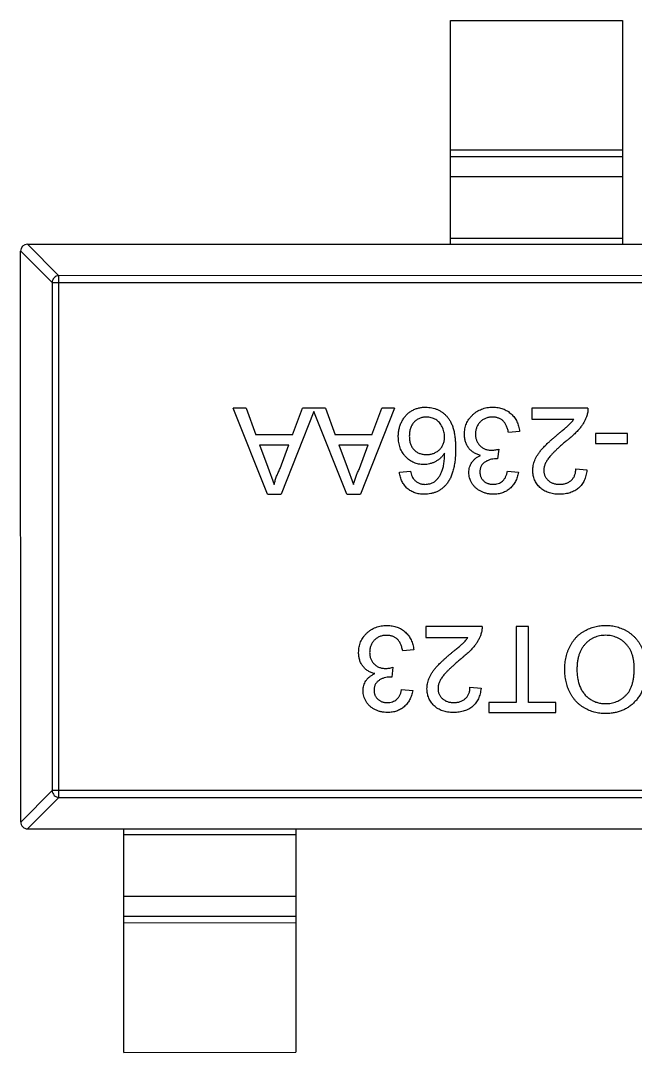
# Model space of a CAD drawing. Header units: millimetres. Extents: x 0 to 297, y 0 to 210.
# Drawn here: x 213.387 to 215.174, y 95.269 to 98.269 of the extents above; entities that cross this region are included whole.
import ezdxf

# ---------------------------------------------------------------- set-up
doc = ezdxf.new("R2010")
doc.units = ezdxf.units.MM
doc.layers.get('0').update_dxf_attribs({"linetype": 'CONTINUOUS'})

msp = doc.modelspace()

# ---------------------------------------------------------------- linework, layer by layer
at = {"color": 7, "linetype": 'Continuous'}
for p, q in [((214.6367, 98.2687), (215.1367, 98.2688)), ((214.6368, 97.6187), (214.6367, 98.2687)), ((215.1367, 98.2688), (215.1368, 97.6188)), ((214.6368, 97.8926), (215.1368, 97.8926)), ((215.1368, 97.8728), (214.6368, 97.8728)), ((215.1368, 97.8148), (214.6368, 97.8147)), ((214.6368, 97.6365), (215.1368, 97.6366)), ((213.4782, 97.5074), (213.3868, 97.5989)), ((213.387, 95.9385), (213.3868, 97.5985)), ((213.4065, 97.6186), (213.4979, 97.5271)), ((213.4068, 97.6186), (216.3668, 97.6189)), ((213.4782, 97.5074), (216.2954, 97.5078)), ((213.4782, 97.5074), (213.4784, 96.0297)), ((216.2757, 97.5275), (213.4979, 97.5271)), ((213.4981, 96.01), (213.4979, 97.5271)), ((214.0423, 97.1414), (214.0049, 97.1414)), ((214.1042, 96.8914), (214.0049, 97.1414)), ((214.0423, 97.1414), (214.0707, 97.0645)), ((214.2394, 97.132), (214.1439, 96.8914)), ((214.1773, 97.0645), (214.2057, 97.1414)), ((214.273, 97.1415), (214.2057, 97.1414)), ((214.3349, 96.8915), (214.2394, 97.132)), ((214.273, 97.1415), (214.3015, 97.0645)), ((214.4739, 97.1415), (214.3747, 96.8915)), ((214.4081, 97.0645), (214.4365, 97.1415)), ((214.4739, 97.1415), (214.4365, 97.1415)), ((215.0359, 97.1415), (214.8724, 97.1415)), ((214.8724, 97.1415), (214.8724, 97.1095)), ((214.8724, 97.1095), (214.9947, 97.1095)), ((214.1773, 97.0645), (214.0707, 97.0645)), ((214.4081, 97.0645), (214.3015, 97.0645)), ((214.8372, 97.0742), (214.8051, 97.071)), ((215.1513, 97.0678), (215.0583, 97.0678)), ((215.0583, 97.0678), (215.0583, 97.039)), ((215.1513, 97.039), (215.1513, 97.0678)), ((214.0814, 97.0357), (214.1667, 97.0357)), ((214.0814, 97.0357), (214.1056, 96.97)), ((214.1411, 96.9665), (214.1667, 97.0357)), ((214.3121, 97.0357), (214.3975, 97.0357)), ((214.3121, 97.0357), (214.3364, 96.97)), ((214.3719, 96.9665), (214.3975, 97.0357)), ((215.0583, 97.039), (215.1513, 97.039)), ((214.7766, 97.0229), (214.7733, 96.9941)), ((214.1056, 96.97), (214.124, 96.9203)), ((214.3364, 96.97), (214.3548, 96.9203)), ((214.7733, 96.9941), (214.7687, 96.9944)), ((214.4878, 96.9556), (214.5199, 96.9588)), ((214.8019, 96.9588), (214.834, 96.9556)), ((215.0006, 96.9653), (215.0327, 96.9621)), ((214.1042, 96.8914), (214.1439, 96.8914)), ((214.3349, 96.8915), (214.3747, 96.8915)), ((214.7283, 96.5069), (214.5648, 96.5069)), ((214.5648, 96.5069), (214.5648, 96.4748)), ((214.8629, 96.5069), (214.8276, 96.5069)), ((214.8276, 96.5069), (214.8276, 96.2858)), ((214.8629, 96.2858), (214.8629, 96.5069)), ((214.5648, 96.4748), (214.6871, 96.4748)), ((214.5295, 96.4396), (214.4975, 96.4364)), ((214.469, 96.3883), (214.4657, 96.3594)), ((214.4657, 96.3594), (214.461, 96.3598)), ((214.4943, 96.3242), (214.5264, 96.321)), ((214.693, 96.3306), (214.7251, 96.3274)), ((214.8276, 96.2858), (214.7475, 96.2857)), ((214.7475, 96.2857), (214.7475, 96.2569)), ((214.943, 96.2858), (214.8629, 96.2858)), ((214.943, 96.2569), (214.943, 96.2858)), ((214.7475, 96.2569), (214.943, 96.2569)), ((213.387, 95.9382), (213.4784, 96.0297)), ((213.4981, 96.01), (213.4067, 95.9186)), ((216.2956, 96.03), (213.4784, 96.0297)), ((213.4981, 96.01), (216.2759, 96.0103)), ((213.407, 95.9186), (216.367, 95.9189)), ((213.6871, 95.2686), (213.687, 95.9186)), ((214.187, 95.9187), (214.1871, 95.2687)), ((214.187, 95.9009), (213.687, 95.9008)), ((213.687, 95.7226), (214.187, 95.7226)), ((213.687, 95.6645), (214.187, 95.6646)), ((214.187, 95.6448), (213.687, 95.6447)), ((213.6871, 95.2686), (214.1871, 95.2687))]:
    msp.add_line(p, q, dxfattribs=at)
for centre, start, end in [((213.4068, 97.5986), 90.0074, 180.0074), ((213.407, 95.9386), 180.0074, 270.0074)]:
    msp.add_arc(centre, 0.02, start, end, dxfattribs=at)
for points, knots in [([(213.4979, 97.5271), (213.4954, 97.5271), (213.4903, 97.5259), (213.4839, 97.5215), (213.4795, 97.5151), (213.4783, 97.51), (213.4782, 97.5074)], [0, 0, 0, 0, 0.249032, 0.5, 0.750968, 1, 1, 1, 1]), ([(214.4846, 97.0591), (214.4847, 97.063), (214.485, 97.0706), (214.4869, 97.0819), (214.4901, 97.0927), (214.4939, 97.1013), (214.4974, 97.1078), (214.5004, 97.1124), (214.5036, 97.1167), (214.5069, 97.1208), (214.5106, 97.1245), (214.5145, 97.128), (214.5186, 97.1311), (214.523, 97.134), (214.5275, 97.1365), (214.5322, 97.1387), (214.5371, 97.1406), (214.5421, 97.142), (214.5472, 97.1433), (214.5526, 97.1441), (214.558, 97.1446), (214.5617, 97.1447), (214.5636, 97.1447)], [0, 0, 0, 0, 0.088899, 0.17544, 0.261633, 0.34801, 0.390819, 0.432814, 0.473776, 0.514166, 0.554107, 0.594121, 0.63362, 0.673585, 0.71348, 0.75336, 0.792891, 0.833007, 0.873643, 0.914893, 0.95695, 1, 1, 1, 1]), ([(214.5636, 97.1447), (214.5668, 97.1446), (214.573, 97.1444), (214.582, 97.1431), (214.5906, 97.1409), (214.5988, 97.1378), (214.6066, 97.1339), (214.6138, 97.1291), (214.6207, 97.1233), (214.627, 97.1167), (214.6328, 97.1091), (214.6378, 97.1003), (214.642, 97.0904), (214.6454, 97.0794), (214.648, 97.0672), (214.6499, 97.054), (214.651, 97.0396), (214.6512, 97.0296), (214.6513, 97.0245)], [0, 0, 0, 0, 0.056157, 0.110133, 0.162537, 0.213912, 0.265146, 0.31651, 0.369179, 0.423123, 0.479276, 0.538691, 0.601978, 0.670125, 0.74365, 0.82281, 0.908261, 1, 1, 1, 1]), ([(214.6769, 97.0663), (214.677, 97.069), (214.6771, 97.0743), (214.6782, 97.082), (214.6801, 97.0895), (214.6826, 97.0966), (214.6859, 97.1035), (214.69, 97.11), (214.6948, 97.1162), (214.7002, 97.122), (214.7062, 97.1274), (214.7126, 97.132), (214.7195, 97.1359), (214.7267, 97.1391), (214.7343, 97.1417), (214.7423, 97.1435), (214.7507, 97.1445), (214.7564, 97.1447), (214.7594, 97.1447)], [0, 0, 0, 0, 0.063503, 0.124805, 0.18492, 0.244376, 0.303775, 0.364133, 0.425376, 0.488388, 0.551743, 0.61386, 0.67564, 0.737737, 0.800417, 0.864658, 0.930985, 1, 1, 1, 1]), ([(214.7594, 97.1447), (214.762, 97.1447), (214.7672, 97.1446), (214.7747, 97.1436), (214.782, 97.1421), (214.7888, 97.1399), (214.7954, 97.1372), (214.8016, 97.1337), (214.8075, 97.1298), (214.8129, 97.1252), (214.818, 97.1201), (214.8225, 97.1146), (214.8263, 97.1088), (214.8297, 97.1026), (214.8325, 97.096), (214.8346, 97.0891), (214.8362, 97.0818), (214.8368, 97.0768), (214.8372, 97.0742)], [0, 0, 0, 0, 0.067794, 0.133464, 0.196934, 0.258481, 0.319787, 0.380431, 0.44099, 0.502867, 0.564806, 0.625526, 0.685604, 0.746041, 0.807347, 0.869717, 0.93379, 1, 1, 1, 1]), ([(215.0325, 97.1193), (215.0315, 97.1164), (215.0293, 97.1104), (215.0249, 97.1018), (215.0198, 97.0933), (215.0148, 97.0863), (215.0102, 97.0807), (215.0063, 97.0764), (215.0021, 97.0719), (214.9974, 97.0674), (214.9923, 97.0627), (214.9869, 97.0578), (214.9811, 97.0529), (214.977, 97.0497), (214.9749, 97.048)], [0, 0, 0, 0, 0.100388, 0.204407, 0.310686, 0.422157, 0.480685, 0.543238, 0.6095, 0.679555, 0.753841, 0.831641, 0.913813, 1, 1, 1, 1]), ([(215.0359, 97.1415), (215.0359, 97.1396), (215.0359, 97.1358), (215.0352, 97.1302), (215.0342, 97.1247), (215.0331, 97.1211), (215.0325, 97.1193)], [0, 0, 0, 0, 0.252643, 0.50444, 0.750407, 1, 1, 1, 1]), ([(214.5661, 97.1158), (214.5643, 97.1158), (214.5608, 97.1157), (214.5557, 97.115), (214.5508, 97.1138), (214.5462, 97.1122), (214.5418, 97.1101), (214.5377, 97.1075), (214.5339, 97.1044), (214.5303, 97.1009), (214.5271, 97.097), (214.5243, 97.0927), (214.5219, 97.0881), (214.52, 97.0832), (214.5185, 97.0779), (214.5174, 97.0723), (214.5167, 97.0663), (214.5167, 97.0622), (214.5166, 97.0602)], [0, 0, 0, 0, 0.063965, 0.124854, 0.184383, 0.242748, 0.2999, 0.357059, 0.415719, 0.475258, 0.535508, 0.596291, 0.657728, 0.721052, 0.786261, 0.853834, 0.925318, 1, 1, 1, 1]), ([(214.6192, 97.0585), (214.6191, 97.061), (214.6189, 97.066), (214.6176, 97.0734), (214.6154, 97.0806), (214.6123, 97.0876), (214.6086, 97.0941), (214.6041, 97.0998), (214.5991, 97.1047), (214.5935, 97.1088), (214.5873, 97.1119), (214.5806, 97.1142), (214.5735, 97.1156), (214.5686, 97.1158), (214.5661, 97.1158)], [0, 0, 0, 0, 0.086177, 0.171222, 0.257573, 0.34515, 0.431508, 0.513644, 0.593539, 0.672806, 0.752058, 0.831493, 0.913823, 1, 1, 1, 1]), ([(214.7582, 97.1159), (214.7564, 97.1158), (214.7528, 97.1158), (214.7477, 97.115), (214.7427, 97.114), (214.7381, 97.1123), (214.7337, 97.1103), (214.7297, 97.1079), (214.7258, 97.105), (214.7224, 97.1016), (214.7192, 97.0979), (214.7164, 97.094), (214.7141, 97.0899), (214.7122, 97.0855), (214.7108, 97.0809), (214.7097, 97.0762), (214.709, 97.0712), (214.709, 97.0678), (214.709, 97.066)], [0, 0, 0, 0, 0.069461, 0.135658, 0.19962, 0.261651, 0.322053, 0.38234, 0.443223, 0.50493, 0.56682, 0.6276, 0.687476, 0.747351, 0.808174, 0.870133, 0.933721, 1, 1, 1, 1]), ([(214.8051, 97.071), (214.8047, 97.0729), (214.8039, 97.0767), (214.8023, 97.082), (214.8006, 97.087), (214.7985, 97.0914), (214.7965, 97.0956), (214.7941, 97.0992), (214.7915, 97.1025), (214.7888, 97.1054), (214.7858, 97.1079), (214.7825, 97.11), (214.7791, 97.1118), (214.7753, 97.1133), (214.7714, 97.1144), (214.7672, 97.1153), (214.7628, 97.1158), (214.7598, 97.1158), (214.7582, 97.1159)], [0, 0, 0, 0, 0.082566, 0.15976, 0.233155, 0.301356, 0.365752, 0.426437, 0.484185, 0.539549, 0.593156, 0.647048, 0.701446, 0.757, 0.81384, 0.873058, 0.934963, 1, 1, 1, 1]), ([(214.945, 97.0631), (214.9472, 97.0649), (214.9513, 97.0683), (214.9573, 97.0732), (214.9626, 97.0777), (214.9674, 97.0817), (214.9716, 97.0853), (214.9752, 97.0884), (214.9782, 97.0911), (214.9827, 97.0952), (214.9884, 97.1011), (214.9927, 97.1068), (214.9947, 97.1095)], [0, 0, 0, 0, 0.1242, 0.23683, 0.339495, 0.431254, 0.511455, 0.581223, 0.640495, 0.688308, 0.850333, 1, 1, 1, 1]), ([(214.5585, 96.978), (214.556, 96.9781), (214.551, 96.9782), (214.5437, 96.9793), (214.5367, 96.9811), (214.53, 96.9835), (214.5236, 96.9868), (214.5174, 96.9907), (214.5116, 96.9953), (214.5061, 97.0006), (214.501, 97.0064), (214.4966, 97.0127), (214.4929, 97.0194), (214.4899, 97.0266), (214.4875, 97.0341), (214.4858, 97.0421), (214.4848, 97.0505), (214.4847, 97.0562), (214.4846, 97.0591)], [0, 0, 0, 0, 0.061347, 0.121203, 0.179863, 0.238152, 0.296252, 0.35519, 0.415676, 0.478379, 0.541524, 0.603977, 0.666513, 0.729491, 0.79371, 0.859736, 0.928449, 1, 1, 1, 1]), ([(214.5166, 97.0602), (214.5167, 97.0581), (214.5167, 97.0542), (214.5174, 97.0485), (214.5184, 97.0431), (214.52, 97.038), (214.5219, 97.0333), (214.5242, 97.0289), (214.527, 97.0248), (214.5302, 97.0211), (214.5338, 97.0177), (214.5376, 97.0148), (214.5418, 97.0123), (214.5463, 97.0103), (214.5511, 97.0088), (214.5563, 97.0077), (214.5617, 97.007), (214.5654, 97.0069), (214.5673, 97.0069)], [0, 0, 0, 0, 0.072229, 0.141252, 0.207439, 0.270245, 0.331238, 0.391254, 0.450152, 0.509008, 0.567734, 0.625726, 0.683708, 0.742407, 0.803094, 0.865865, 0.931379, 1, 1, 1, 1]), ([(214.5673, 97.0069), (214.5691, 97.0069), (214.5726, 97.007), (214.5777, 97.0077), (214.5827, 97.0088), (214.5874, 97.0104), (214.5919, 97.0124), (214.5962, 97.0148), (214.6003, 97.0178), (214.6042, 97.0211), (214.6077, 97.0248), (214.6108, 97.0287), (214.6134, 97.0331), (214.6156, 97.0376), (214.6172, 97.0424), (214.6184, 97.0476), (214.6191, 97.0529), (214.6192, 97.0566), (214.6192, 97.0585)], [0, 0, 0, 0, 0.064812, 0.127718, 0.189086, 0.249562, 0.309738, 0.370215, 0.431085, 0.493911, 0.55657, 0.617553, 0.678119, 0.739063, 0.801665, 0.864956, 0.93089, 1, 1, 1, 1]), ([(214.7238, 97.0046), (214.722, 97.0051), (214.7185, 97.006), (214.7135, 97.0078), (214.7087, 97.01), (214.7042, 97.0124), (214.7001, 97.0153), (214.6962, 97.0184), (214.6926, 97.022), (214.6894, 97.0259), (214.6864, 97.03), (214.6839, 97.0345), (214.6817, 97.0391), (214.6799, 97.0441), (214.6786, 97.0493), (214.6776, 97.0547), (214.677, 97.0604), (214.6769, 97.0643), (214.6769, 97.0663)], [0, 0, 0, 0, 0.065828, 0.128938, 0.190858, 0.251186, 0.310974, 0.37005, 0.429672, 0.489507, 0.549975, 0.610075, 0.670915, 0.732909, 0.796711, 0.861825, 0.929892, 1, 1, 1, 1]), ([(214.709, 97.066), (214.709, 97.0644), (214.7091, 97.0611), (214.7097, 97.0564), (214.7107, 97.0519), (214.7122, 97.0476), (214.7141, 97.0435), (214.7163, 97.0396), (214.719, 97.036), (214.7221, 97.0326), (214.7255, 97.0295), (214.7292, 97.0269), (214.7331, 97.0246), (214.7372, 97.0227), (214.7415, 97.0213), (214.7461, 97.0202), (214.7509, 97.0196), (214.7542, 97.0196), (214.7558, 97.0195)], [0, 0, 0, 0, 0.067051, 0.13118, 0.193722, 0.254499, 0.314763, 0.375117, 0.436023, 0.498297, 0.560571, 0.621619, 0.681973, 0.742853, 0.804272, 0.867473, 0.932273, 1, 1, 1, 1]), ([(214.8756, 96.9605), (214.8757, 96.963), (214.8758, 96.968), (214.8769, 96.9754), (214.8788, 96.9827), (214.8812, 96.99), (214.8845, 96.9974), (214.8887, 97.0049), (214.894, 97.0126), (214.899, 97.0191), (214.9037, 97.0246), (214.9078, 97.0291), (214.9126, 97.0339), (214.9179, 97.0391), (214.9239, 97.0446), (214.9303, 97.0505), (214.9375, 97.0567), (214.9424, 97.0609), (214.945, 97.0631)], [0, 0, 0, 0, 0.057945, 0.116018, 0.174826, 0.234683, 0.296827, 0.364061, 0.436192, 0.51426, 0.556976, 0.604856, 0.657675, 0.715751, 0.77884, 0.847501, 0.921228, 1, 1, 1, 1]), ([(214.9749, 97.048), (214.9717, 97.0453), (214.9655, 97.0401), (214.9567, 97.0324), (214.9487, 97.0252), (214.9416, 97.0184), (214.9354, 97.0122), (214.9299, 97.0064), (214.9252, 97.0012), (214.9213, 96.9963), (214.9181, 96.9917), (214.9153, 96.9871), (214.913, 96.9827), (214.911, 96.9782), (214.9095, 96.9738), (214.9085, 96.9695), (214.9078, 96.9651), (214.9077, 96.9623), (214.9077, 96.9608)], [0, 0, 0, 0, 0.11141, 0.214526, 0.309417, 0.396087, 0.474284, 0.544374, 0.60642, 0.660582, 0.709794, 0.756451, 0.800767, 0.843168, 0.884295, 0.923885, 0.962359, 1, 1, 1, 1]), ([(214.6192, 97.011), (214.6173, 97.0083), (214.6136, 97.0031), (214.6071, 96.9963), (214.6, 96.9906), (214.5922, 96.986), (214.5841, 96.9824), (214.5757, 96.9799), (214.5672, 96.9783), (214.5614, 96.9781), (214.5585, 96.978)], [0, 0, 0, 0, 0.13549, 0.265229, 0.390778, 0.51542, 0.638317, 0.759642, 0.878902, 1, 1, 1, 1]), ([(214.5894, 96.9277), (214.5915, 96.9295), (214.5958, 96.933), (214.6014, 96.9396), (214.6064, 96.9472), (214.61, 96.9544), (214.6126, 96.9608), (214.6143, 96.9663), (214.6158, 96.9723), (214.617, 96.9789), (214.6179, 96.9861), (214.6186, 96.9939), (214.6191, 97.0023), (214.6192, 97.008), (214.6192, 97.011)], [0, 0, 0, 0, 0.088609, 0.181893, 0.280787, 0.38702, 0.444107, 0.506454, 0.574396, 0.647656, 0.726426, 0.811458, 0.90278, 1, 1, 1, 1]), ([(214.6513, 97.0245), (214.6513, 97.0215), (214.6512, 97.0157), (214.6508, 97.0072), (214.6504, 96.999), (214.6496, 96.991), (214.6487, 96.9834), (214.6475, 96.9761), (214.6461, 96.9691), (214.6445, 96.9624), (214.6427, 96.956), (214.6407, 96.95), (214.6385, 96.9442), (214.636, 96.9387), (214.6334, 96.9335), (214.6305, 96.9287), (214.6274, 96.9241), (214.6252, 96.9213), (214.624, 96.9199)], [0, 0, 0, 0, 0.080034, 0.157854, 0.232564, 0.304731, 0.374384, 0.441663, 0.506048, 0.568692, 0.628715, 0.687238, 0.743227, 0.797567, 0.850239, 0.901629, 0.951067, 1, 1, 1, 1]), ([(214.6897, 96.9551), (214.6898, 96.9577), (214.6901, 96.9628), (214.6917, 96.9703), (214.6945, 96.9774), (214.6982, 96.9841), (214.7031, 96.9903), (214.709, 96.9959), (214.7159, 97.0008), (214.7212, 97.0033), (214.7238, 97.0046)], [0, 0, 0, 0, 0.121951, 0.240787, 0.35855, 0.479066, 0.601519, 0.727551, 0.859932, 1, 1, 1, 1]), ([(214.7558, 97.0195), (214.7573, 97.0196), (214.7604, 97.0196), (214.7654, 97.0204), (214.7708, 97.0214), (214.7746, 97.0224), (214.7766, 97.0229)], [0, 0, 0, 0, 0.209403, 0.444401, 0.708272, 1, 1, 1, 1]), ([(214.124, 96.9203), (214.125, 96.9242), (214.1269, 96.9322), (214.1309, 96.9438), (214.1355, 96.9553), (214.1392, 96.9627), (214.1411, 96.9665)], [0, 0, 0, 0, 0.247294, 0.495608, 0.746359, 1, 1, 1, 1]), ([(214.3548, 96.9203), (214.3558, 96.9243), (214.3577, 96.9322), (214.3617, 96.9438), (214.3663, 96.9553), (214.37, 96.9628), (214.3719, 96.9665)], [0, 0, 0, 0, 0.247294, 0.495608, 0.746359, 1, 1, 1, 1]), ([(214.7687, 96.9944), (214.7657, 96.9943), (214.7599, 96.9941), (214.7515, 96.9923), (214.7435, 96.9894), (214.7373, 96.9859), (214.7328, 96.9827), (214.7299, 96.9798), (214.7273, 96.9767), (214.7253, 96.9731), (214.7237, 96.9693), (214.7226, 96.9652), (214.7219, 96.9607), (214.7218, 96.9577), (214.7218, 96.9561)], [0, 0, 0, 0, 0.129789, 0.254605, 0.378435, 0.50292, 0.565018, 0.624848, 0.683448, 0.742765, 0.802757, 0.86522, 0.930779, 1, 1, 1, 1]), ([(214.56, 96.8915), (214.5575, 96.8915), (214.5528, 96.8916), (214.5457, 96.8924), (214.5391, 96.8938), (214.5327, 96.8956), (214.5267, 96.8981), (214.521, 96.9009), (214.5157, 96.9044), (214.5107, 96.9084), (214.5062, 96.9129), (214.5021, 96.9178), (214.4985, 96.9231), (214.4954, 96.9288), (214.4927, 96.9349), (214.4905, 96.9414), (214.4889, 96.9484), (214.4882, 96.9531), (214.4878, 96.9556)], [0, 0, 0, 0, 0.068499, 0.134572, 0.198208, 0.259784, 0.319951, 0.379508, 0.438814, 0.498497, 0.558182, 0.617438, 0.677522, 0.737959, 0.80033, 0.86409, 0.930622, 1, 1, 1, 1]), ([(214.5199, 96.9588), (214.5206, 96.956), (214.5219, 96.9508), (214.5246, 96.9438), (214.5276, 96.9379), (214.5302, 96.9347), (214.5314, 96.9332)], [0, 0, 0, 0, 0.299802, 0.564331, 0.796204, 1, 1, 1, 1]), ([(214.7609, 96.8915), (214.7576, 96.8916), (214.7512, 96.8918), (214.7418, 96.8935), (214.7327, 96.8962), (214.7242, 96.8999), (214.7163, 96.9045), (214.7093, 96.91), (214.7033, 96.9164), (214.6985, 96.9234), (214.6946, 96.9309), (214.6918, 96.9388), (214.6901, 96.9468), (214.6898, 96.9523), (214.6897, 96.9551)], [0, 0, 0, 0, 0.092054, 0.181008, 0.26913, 0.357137, 0.443549, 0.526433, 0.607453, 0.688385, 0.767854, 0.845531, 0.922529, 1, 1, 1, 1]), ([(214.7218, 96.9561), (214.7218, 96.9548), (214.7219, 96.9524), (214.7224, 96.9487), (214.7232, 96.9453), (214.7244, 96.942), (214.7259, 96.9388), (214.7278, 96.9359), (214.7299, 96.9331), (214.7324, 96.9305), (214.7351, 96.9281), (214.7381, 96.926), (214.7413, 96.9242), (214.7446, 96.9229), (214.7482, 96.9217), (214.7519, 96.921), (214.7558, 96.9204), (214.7585, 96.9204), (214.7599, 96.9204)], [0, 0, 0, 0, 0.065093, 0.127304, 0.188122, 0.247131, 0.306077, 0.365678, 0.426103, 0.487841, 0.550317, 0.611805, 0.672737, 0.734883, 0.79768, 0.862475, 0.929775, 1, 1, 1, 1]), ([(214.7599, 96.9204), (214.7625, 96.9205), (214.7677, 96.9207), (214.7751, 96.9225), (214.7819, 96.9256), (214.7868, 96.9291), (214.7904, 96.9325), (214.7928, 96.9354), (214.7949, 96.9385), (214.7968, 96.942), (214.7985, 96.9458), (214.7999, 96.9499), (214.8011, 96.9542), (214.8016, 96.9573), (214.8019, 96.9588)], [0, 0, 0, 0, 0.127797, 0.246795, 0.362284, 0.477652, 0.536237, 0.59559, 0.656344, 0.719085, 0.784349, 0.852876, 0.924551, 1, 1, 1, 1]), ([(214.834, 96.9556), (214.8335, 96.9531), (214.8325, 96.9483), (214.8305, 96.9413), (214.828, 96.9347), (214.8251, 96.9285), (214.8218, 96.9228), (214.818, 96.9175), (214.8138, 96.9126), (214.8092, 96.9082), (214.8042, 96.9043), (214.7989, 96.9009), (214.7933, 96.898), (214.7874, 96.8956), (214.7812, 96.8937), (214.7746, 96.8925), (214.7678, 96.8916), (214.7632, 96.8916), (214.7609, 96.8915)], [0, 0, 0, 0, 0.071036, 0.139343, 0.204958, 0.268332, 0.330129, 0.390664, 0.450861, 0.510587, 0.570374, 0.629455, 0.687994, 0.747581, 0.807839, 0.870034, 0.93381, 1, 1, 1, 1]), ([(214.9526, 96.8915), (214.9497, 96.8916), (214.944, 96.8917), (214.9358, 96.8927), (214.9281, 96.8942), (214.9208, 96.8963), (214.914, 96.8992), (214.9076, 96.9026), (214.9017, 96.9066), (214.8963, 96.9113), (214.8915, 96.9163), (214.8872, 96.9218), (214.8837, 96.9275), (214.8807, 96.9335), (214.8784, 96.9399), (214.8768, 96.9465), (214.8758, 96.9534), (214.8757, 96.9581), (214.8756, 96.9605)], [0, 0, 0, 0, 0.074712, 0.145539, 0.213339, 0.278615, 0.342094, 0.40389, 0.465063, 0.526577, 0.587328, 0.64638, 0.704345, 0.761672, 0.819418, 0.878039, 0.937796, 1, 1, 1, 1]), ([(214.9077, 96.9608), (214.9077, 96.9594), (214.9078, 96.9567), (214.9084, 96.9526), (214.9093, 96.9488), (214.9108, 96.9451), (214.9125, 96.9415), (214.9148, 96.9382), (214.9173, 96.935), (214.9203, 96.932), (214.9235, 96.9293), (214.9271, 96.9269), (214.9308, 96.9249), (214.9349, 96.9232), (214.9391, 96.922), (214.9436, 96.9211), (214.9484, 96.9205), (214.9516, 96.9204), (214.9533, 96.9204)], [0, 0, 0, 0, 0.061762, 0.121174, 0.179421, 0.236843, 0.294322, 0.353191, 0.412721, 0.474522, 0.537057, 0.599591, 0.662367, 0.725246, 0.790316, 0.857724, 0.927232, 1, 1, 1, 1]), ([(215.0327, 96.9621), (215.0324, 96.9593), (215.0317, 96.9538), (215.0301, 96.946), (215.0279, 96.9386), (215.0252, 96.9318), (215.0219, 96.9255), (215.0181, 96.9196), (215.0136, 96.9143), (215.0087, 96.9095), (215.0033, 96.9053), (214.9973, 96.9016), (214.991, 96.8985), (214.9841, 96.8959), (214.9769, 96.894), (214.9692, 96.8926), (214.961, 96.8917), (214.9554, 96.8916), (214.9526, 96.8915)], [0, 0, 0, 0, 0.070675, 0.137493, 0.201473, 0.262869, 0.32255, 0.380737, 0.43822, 0.495487, 0.553484, 0.611346, 0.670644, 0.731587, 0.794183, 0.859445, 0.928208, 1, 1, 1, 1]), ([(214.9533, 96.9204), (214.955, 96.9204), (214.9584, 96.9205), (214.9634, 96.9211), (214.9681, 96.9219), (214.9725, 96.9233), (214.9767, 96.9249), (214.9806, 96.9271), (214.9843, 96.9294), (214.9877, 96.9322), (214.9907, 96.9354), (214.9934, 96.9388), (214.9956, 96.9425), (214.9974, 96.9465), (214.9988, 96.9508), (214.9999, 96.9554), (215.0005, 96.9602), (215.0006, 96.9636), (215.0006, 96.9653)], [0, 0, 0, 0, 0.070696, 0.138358, 0.20337, 0.2657, 0.327256, 0.386512, 0.445858, 0.505173, 0.56378, 0.622343, 0.680824, 0.739795, 0.800801, 0.864239, 0.930631, 1, 1, 1, 1]), ([(214.5314, 96.9332), (214.5325, 96.9321), (214.5345, 96.9301), (214.5379, 96.9275), (214.5415, 96.9253), (214.5453, 96.9235), (214.5492, 96.9221), (214.5533, 96.9211), (214.5577, 96.9204), (214.5606, 96.9204), (214.5621, 96.9203)], [0, 0, 0, 0, 0.128545, 0.252818, 0.375212, 0.497113, 0.618546, 0.742222, 0.869458, 1, 1, 1, 1]), ([(214.624, 96.9199), (214.622, 96.9176), (214.618, 96.9131), (214.6112, 96.9074), (214.604, 96.9024), (214.5962, 96.8984), (214.5878, 96.8953), (214.579, 96.8931), (214.5697, 96.8917), (214.5633, 96.8916), (214.56, 96.8915)], [0, 0, 0, 0, 0.125625, 0.247619, 0.368528, 0.488104, 0.609878, 0.735382, 0.864448, 1, 1, 1, 1]), ([(214.5621, 96.9203), (214.5645, 96.9204), (214.5693, 96.9206), (214.5763, 96.9221), (214.583, 96.9243), (214.5873, 96.9266), (214.5894, 96.9277)], [0, 0, 0, 0, 0.252584, 0.499095, 0.747119, 1, 1, 1, 1]), ([(214.3693, 96.4316), (214.3694, 96.4343), (214.3695, 96.4396), (214.3706, 96.4474), (214.3725, 96.4548), (214.375, 96.462), (214.3783, 96.4688), (214.3824, 96.4754), (214.3872, 96.4815), (214.3926, 96.4874), (214.3985, 96.4927), (214.405, 96.4973), (214.4118, 96.5013), (214.4191, 96.5045), (214.4267, 96.507), (214.4347, 96.5088), (214.4431, 96.5099), (214.4488, 96.51), (214.4518, 96.5101)], [0, 0, 0, 0, 0.063503, 0.124805, 0.18492, 0.244376, 0.303775, 0.364133, 0.425376, 0.488388, 0.551743, 0.61386, 0.67564, 0.737737, 0.800417, 0.864658, 0.930985, 1, 1, 1, 1]), ([(214.4518, 96.5101), (214.4544, 96.51), (214.4596, 96.5099), (214.4671, 96.5089), (214.4744, 96.5075), (214.4812, 96.5052), (214.4878, 96.5025), (214.494, 96.4991), (214.4999, 96.4951), (214.5053, 96.4905), (214.5104, 96.4854), (214.5149, 96.48), (214.5187, 96.4741), (214.5221, 96.4679), (214.5249, 96.4613), (214.527, 96.4544), (214.5286, 96.4471), (214.5292, 96.4421), (214.5295, 96.4396)], [0, 0, 0, 0, 0.067794, 0.133464, 0.196934, 0.258481, 0.319787, 0.380431, 0.44099, 0.502867, 0.564806, 0.625526, 0.685604, 0.746041, 0.807347, 0.869717, 0.93379, 1, 1, 1, 1]), ([(214.7283, 96.5069), (214.7283, 96.505), (214.7283, 96.5012), (214.7276, 96.4956), (214.7266, 96.49), (214.7255, 96.4865), (214.7249, 96.4847)], [0, 0, 0, 0, 0.252643, 0.50444, 0.750407, 1, 1, 1, 1]), ([(214.9687, 96.3823), (214.9687, 96.3854), (214.9688, 96.3916), (214.9695, 96.4006), (214.9707, 96.4094), (214.9724, 96.418), (214.9745, 96.4263), (214.9771, 96.4344), (214.9802, 96.4422), (214.9838, 96.4498), (214.9878, 96.457), (214.9922, 96.4638), (214.997, 96.4701), (215.0022, 96.476), (215.0078, 96.4814), (215.0138, 96.4864), (215.0202, 96.4909), (215.027, 96.4949), (215.034, 96.4985), (215.0412, 96.5016), (215.0485, 96.5043), (215.056, 96.5064), (215.0636, 96.5081), (215.0714, 96.5093), (215.0793, 96.51), (215.0846, 96.5101), (215.0872, 96.5101)], [0, 0, 0, 0, 0.04756, 0.093962, 0.139112, 0.183626, 0.227457, 0.270703, 0.313611, 0.35626, 0.398366, 0.439557, 0.480045, 0.519888, 0.559658, 0.599421, 0.639208, 0.679668, 0.72002, 0.759859, 0.79956, 0.839199, 0.878956, 0.918794, 0.959083, 1, 1, 1, 1]), ([(215.0872, 96.5101), (215.0901, 96.5101), (215.0958, 96.51), (215.1042, 96.5092), (215.1124, 96.5079), (215.1204, 96.506), (215.1281, 96.5036), (215.1356, 96.5007), (215.1429, 96.4973), (215.1499, 96.4934), (215.1565, 96.489), (215.1628, 96.4841), (215.1687, 96.4789), (215.1741, 96.4733), (215.1792, 96.4674), (215.1837, 96.461), (215.188, 96.4542), (215.1917, 96.4471), (215.195, 96.4398), (215.1979, 96.4323), (215.2004, 96.4247), (215.2023, 96.417), (215.2039, 96.4092), (215.205, 96.4013), (215.2058, 96.3933), (215.2058, 96.388), (215.2058, 96.3853)], [0, 0, 0, 0, 0.044697, 0.088534, 0.131409, 0.173814, 0.215715, 0.257247, 0.298848, 0.340604, 0.382029, 0.42297, 0.463632, 0.504048, 0.544591, 0.584964, 0.626265, 0.667979, 0.709943, 0.751382, 0.792619, 0.833948, 0.875008, 0.916446, 0.957907, 1, 1, 1, 1]), ([(214.4506, 96.4812), (214.4488, 96.4812), (214.4452, 96.4811), (214.44, 96.4804), (214.4351, 96.4793), (214.4305, 96.4777), (214.4261, 96.4757), (214.4221, 96.4732), (214.4182, 96.4703), (214.4147, 96.4669), (214.4116, 96.4632), (214.4088, 96.4593), (214.4065, 96.4552), (214.4046, 96.4509), (214.4032, 96.4463), (214.4021, 96.4415), (214.4014, 96.4365), (214.4014, 96.4331), (214.4013, 96.4314)], [0, 0, 0, 0, 0.069461, 0.135658, 0.19962, 0.261651, 0.322053, 0.38234, 0.443223, 0.50493, 0.56682, 0.6276, 0.687476, 0.747351, 0.808174, 0.870133, 0.933721, 1, 1, 1, 1]), ([(214.4975, 96.4364), (214.4971, 96.4383), (214.4962, 96.442), (214.4946, 96.4473), (214.493, 96.4523), (214.4909, 96.4568), (214.4889, 96.4609), (214.4865, 96.4646), (214.4839, 96.4679), (214.4811, 96.4707), (214.4781, 96.4732), (214.4749, 96.4754), (214.4715, 96.4772), (214.4677, 96.4786), (214.4638, 96.4798), (214.4596, 96.4806), (214.4552, 96.4811), (214.4522, 96.4812), (214.4506, 96.4812)], [0, 0, 0, 0, 0.082566, 0.15976, 0.233155, 0.301356, 0.365752, 0.426437, 0.484185, 0.539549, 0.593156, 0.647048, 0.701446, 0.757, 0.81384, 0.873058, 0.934963, 1, 1, 1, 1]), ([(214.6374, 96.4285), (214.6396, 96.4302), (214.6437, 96.4336), (214.6497, 96.4386), (214.655, 96.4431), (214.6598, 96.4471), (214.664, 96.4506), (214.6676, 96.4537), (214.6706, 96.4564), (214.6751, 96.4605), (214.6808, 96.4664), (214.6851, 96.4721), (214.6871, 96.4748)], [0, 0, 0, 0, 0.1242, 0.23683, 0.339495, 0.431254, 0.511455, 0.581223, 0.640495, 0.688308, 0.850333, 1, 1, 1, 1]), ([(214.7249, 96.4847), (214.7238, 96.4817), (214.7217, 96.4758), (214.7173, 96.4672), (214.7122, 96.4586), (214.7072, 96.4516), (214.7026, 96.4461), (214.6987, 96.4417), (214.6945, 96.4373), (214.6898, 96.4327), (214.6847, 96.428), (214.6793, 96.4232), (214.6735, 96.4183), (214.6694, 96.415), (214.6673, 96.4134)], [0, 0, 0, 0, 0.100388, 0.204407, 0.310686, 0.422157, 0.480685, 0.543238, 0.6095, 0.679555, 0.753841, 0.831641, 0.913813, 1, 1, 1, 1]), ([(215.0874, 96.4813), (215.0844, 96.4812), (215.0786, 96.4811), (215.07, 96.4799), (215.0619, 96.4778), (215.0541, 96.475), (215.0468, 96.4713), (215.0399, 96.4669), (215.0334, 96.4615), (215.0273, 96.4555), (215.0218, 96.4487), (215.0169, 96.4412), (215.013, 96.433), (215.0095, 96.4241), (215.007, 96.4145), (215.0052, 96.4043), (215.0041, 96.3934), (215.004, 96.3859), (215.0039, 96.3821)], [0, 0, 0, 0, 0.061055, 0.119545, 0.176806, 0.232956, 0.288583, 0.344667, 0.401662, 0.46054, 0.520477, 0.581213, 0.643431, 0.707961, 0.775371, 0.846414, 0.921152, 1, 1, 1, 1]), ([(215.1706, 96.3857), (215.1705, 96.3893), (215.1704, 96.3963), (215.1692, 96.4066), (215.1674, 96.4162), (215.1649, 96.4254), (215.1615, 96.4339), (215.1574, 96.4418), (215.1526, 96.4491), (215.147, 96.4558), (215.1409, 96.4618), (215.1344, 96.467), (215.1275, 96.4714), (215.1202, 96.475), (215.1125, 96.4779), (215.1045, 96.4798), (215.0961, 96.4811), (215.0903, 96.4812), (215.0874, 96.4813)], [0, 0, 0, 0, 0.075964, 0.148125, 0.217201, 0.2833, 0.347202, 0.4093, 0.470426, 0.531588, 0.591739, 0.650258, 0.707303, 0.764208, 0.821148, 0.879119, 0.938423, 1, 1, 1, 1]), ([(214.4162, 96.37), (214.4144, 96.3704), (214.4109, 96.3713), (214.4059, 96.3732), (214.4011, 96.3753), (214.3966, 96.3778), (214.3925, 96.3806), (214.3886, 96.3838), (214.385, 96.3874), (214.3818, 96.3912), (214.3788, 96.3954), (214.3763, 96.3998), (214.3741, 96.4045), (214.3723, 96.4094), (214.371, 96.4146), (214.37, 96.4201), (214.3694, 96.4258), (214.3693, 96.4297), (214.3693, 96.4316)], [0, 0, 0, 0, 0.065828, 0.128938, 0.190858, 0.251186, 0.310974, 0.37005, 0.429672, 0.489507, 0.549975, 0.610075, 0.670915, 0.732909, 0.796711, 0.861825, 0.929892, 1, 1, 1, 1]), ([(214.4013, 96.4314), (214.4014, 96.4297), (214.4015, 96.4265), (214.4021, 96.4217), (214.4031, 96.4172), (214.4046, 96.4129), (214.4064, 96.4089), (214.4087, 96.405), (214.4114, 96.4014), (214.4145, 96.398), (214.4179, 96.3949), (214.4216, 96.3922), (214.4255, 96.3899), (214.4296, 96.3881), (214.4339, 96.3866), (214.4385, 96.3856), (214.4433, 96.385), (214.4466, 96.3849), (214.4482, 96.3849)], [0, 0, 0, 0, 0.067051, 0.13118, 0.193722, 0.254499, 0.314763, 0.375117, 0.436023, 0.498297, 0.560571, 0.621619, 0.681973, 0.742853, 0.804272, 0.867473, 0.932273, 1, 1, 1, 1]), ([(214.568, 96.3259), (214.5681, 96.3284), (214.5682, 96.3333), (214.5693, 96.3407), (214.5711, 96.348), (214.5736, 96.3554), (214.5769, 96.3627), (214.5811, 96.3703), (214.5864, 96.3779), (214.5914, 96.3845), (214.5961, 96.3899), (214.6002, 96.3944), (214.605, 96.3992), (214.6103, 96.4044), (214.6163, 96.4099), (214.6227, 96.4159), (214.6299, 96.422), (214.6348, 96.4263), (214.6374, 96.4285)], [0, 0, 0, 0, 0.057945, 0.116018, 0.174826, 0.234683, 0.296827, 0.364061, 0.436192, 0.51426, 0.556976, 0.604856, 0.657675, 0.715751, 0.77884, 0.847501, 0.921228, 1, 1, 1, 1]), ([(214.6673, 96.4134), (214.6641, 96.4107), (214.6579, 96.4055), (214.6491, 96.3977), (214.6411, 96.3905), (214.634, 96.3838), (214.6277, 96.3775), (214.6223, 96.3718), (214.6176, 96.3665), (214.6137, 96.3616), (214.6104, 96.357), (214.6077, 96.3525), (214.6054, 96.348), (214.6034, 96.3436), (214.6019, 96.3392), (214.6009, 96.3348), (214.6002, 96.3305), (214.6001, 96.3276), (214.6001, 96.3262)], [0, 0, 0, 0, 0.11141, 0.214526, 0.309417, 0.396087, 0.474284, 0.544374, 0.60642, 0.660582, 0.709794, 0.756451, 0.800767, 0.843168, 0.884295, 0.923885, 0.962359, 1, 1, 1, 1]), ([(214.3821, 96.3204), (214.3822, 96.323), (214.3824, 96.3281), (214.3841, 96.3356), (214.3868, 96.3427), (214.3906, 96.3494), (214.3954, 96.3557), (214.4014, 96.3612), (214.4083, 96.3661), (214.4135, 96.3687), (214.4162, 96.37)], [0, 0, 0, 0, 0.121951, 0.240787, 0.35855, 0.479066, 0.601519, 0.727551, 0.859932, 1, 1, 1, 1]), ([(214.4482, 96.3849), (214.4497, 96.3849), (214.4528, 96.385), (214.4577, 96.3857), (214.4632, 96.3867), (214.467, 96.3877), (214.469, 96.3883)], [0, 0, 0, 0, 0.209403, 0.444401, 0.708272, 1, 1, 1, 1]), ([(215.0871, 96.2537), (215.0843, 96.2538), (215.0787, 96.2539), (215.0704, 96.2546), (215.0623, 96.256), (215.0545, 96.2577), (215.0468, 96.2601), (215.0394, 96.2628), (215.0322, 96.2662), (215.0252, 96.2701), (215.0185, 96.2744), (215.0122, 96.2791), (215.0063, 96.2842), (215.0008, 96.2897), (214.9958, 96.2957), (214.9911, 96.302), (214.9868, 96.3087), (214.983, 96.3159), (214.9796, 96.3233), (214.9767, 96.331), (214.9742, 96.339), (214.9722, 96.3472), (214.9707, 96.3556), (214.9695, 96.3643), (214.9688, 96.3732), (214.9687, 96.3793), (214.9687, 96.3823)], [0, 0, 0, 0, 0.043099, 0.085587, 0.126908, 0.167967, 0.20845, 0.249025, 0.289281, 0.33001, 0.370598, 0.410466, 0.450033, 0.489688, 0.529116, 0.569037, 0.609703, 0.650759, 0.692509, 0.734219, 0.776707, 0.819552, 0.863351, 0.907839, 0.953334, 1, 1, 1, 1]), ([(215.0039, 96.3821), (215.0039, 96.3796), (215.004, 96.3748), (215.0045, 96.3676), (215.0052, 96.3607), (215.0063, 96.354), (215.0078, 96.3476), (215.0095, 96.3413), (215.0116, 96.3354), (215.0139, 96.3297), (215.0165, 96.3242), (215.0195, 96.3191), (215.0228, 96.3143), (215.0263, 96.3097), (215.0302, 96.3056), (215.0343, 96.3017), (215.0387, 96.2981), (215.0434, 96.2949), (215.0483, 96.292), (215.0534, 96.2895), (215.0586, 96.2873), (215.064, 96.2856), (215.0695, 96.2843), (215.0752, 96.2832), (215.081, 96.2827), (215.0849, 96.2826), (215.0869, 96.2826)], [0, 0, 0, 0, 0.050852, 0.099752, 0.147438, 0.194086, 0.239171, 0.28334, 0.326577, 0.368936, 0.410572, 0.451051, 0.490877, 0.530044, 0.568937, 0.607578, 0.64642, 0.685679, 0.724799, 0.763513, 0.802173, 0.84074, 0.879649, 0.919071, 0.959098, 1, 1, 1, 1]), ([(215.0869, 96.2826), (215.0897, 96.2826), (215.0953, 96.2827), (215.1034, 96.284), (215.1113, 96.2858), (215.1189, 96.2884), (215.1261, 96.2917), (215.133, 96.2959), (215.1397, 96.3007), (215.1461, 96.3063), (215.152, 96.3127), (215.157, 96.3202), (215.1612, 96.3287), (215.1647, 96.3382), (215.1673, 96.3487), (215.1692, 96.3601), (215.1704, 96.3726), (215.1705, 96.3812), (215.1706, 96.3857)], [0, 0, 0, 0, 0.055943, 0.110382, 0.164048, 0.216759, 0.269601, 0.323009, 0.377581, 0.433449, 0.490922, 0.550625, 0.613117, 0.679861, 0.751358, 0.828261, 0.910795, 1, 1, 1, 1]), ([(215.2058, 96.3853), (215.2057, 96.3802), (215.2056, 96.3705), (215.204, 96.3563), (215.2014, 96.3429), (215.1978, 96.3303), (215.1931, 96.3186), (215.1875, 96.3077), (215.1806, 96.2977), (215.1729, 96.2885), (215.1643, 96.2804), (215.1551, 96.2732), (215.1452, 96.2672), (215.1348, 96.2622), (215.1237, 96.2584), (215.112, 96.2558), (215.0998, 96.254), (215.0914, 96.2538), (215.0871, 96.2537)], [0, 0, 0, 0, 0.075226, 0.146575, 0.2145, 0.27953, 0.342403, 0.403496, 0.463762, 0.523864, 0.583252, 0.641302, 0.698898, 0.756295, 0.814628, 0.874325, 0.935783, 1, 1, 1, 1]), ([(214.461, 96.3598), (214.4581, 96.3597), (214.4523, 96.3594), (214.4439, 96.3576), (214.4359, 96.3547), (214.4297, 96.3513), (214.4252, 96.348), (214.4223, 96.3451), (214.4197, 96.342), (214.4177, 96.3384), (214.416, 96.3347), (214.415, 96.3305), (214.4143, 96.3261), (214.4142, 96.323), (214.4142, 96.3215)], [0, 0, 0, 0, 0.129789, 0.254605, 0.378435, 0.50292, 0.565018, 0.624848, 0.683448, 0.742765, 0.802757, 0.86522, 0.930779, 1, 1, 1, 1]), ([(214.4532, 96.2569), (214.45, 96.257), (214.4436, 96.2572), (214.4342, 96.2588), (214.4251, 96.2615), (214.4166, 96.2653), (214.4087, 96.2699), (214.4017, 96.2754), (214.3957, 96.2817), (214.3909, 96.2888), (214.387, 96.2963), (214.3842, 96.3041), (214.3824, 96.3122), (214.3822, 96.3177), (214.3821, 96.3204)], [0, 0, 0, 0, 0.092054, 0.181008, 0.26913, 0.357137, 0.443549, 0.526433, 0.607453, 0.688385, 0.767854, 0.845531, 0.922529, 1, 1, 1, 1]), ([(214.4142, 96.3215), (214.4142, 96.3202), (214.4142, 96.3177), (214.4148, 96.3141), (214.4156, 96.3106), (214.4168, 96.3073), (214.4183, 96.3042), (214.4202, 96.3012), (214.4223, 96.2984), (214.4248, 96.2958), (214.4275, 96.2934), (214.4305, 96.2914), (214.4336, 96.2896), (214.437, 96.2882), (214.4405, 96.2871), (214.4443, 96.2863), (214.4482, 96.2858), (214.4509, 96.2857), (214.4522, 96.2857)], [0, 0, 0, 0, 0.065093, 0.127304, 0.188122, 0.247131, 0.306077, 0.365678, 0.426103, 0.487841, 0.550317, 0.611805, 0.672737, 0.734883, 0.79768, 0.862475, 0.929775, 1, 1, 1, 1]), ([(214.4522, 96.2857), (214.4549, 96.2858), (214.4601, 96.286), (214.4675, 96.2879), (214.4742, 96.2909), (214.4792, 96.2945), (214.4827, 96.2978), (214.4852, 96.3007), (214.4873, 96.3039), (214.4892, 96.3074), (214.4909, 96.3111), (214.4923, 96.3152), (214.4935, 96.3196), (214.494, 96.3226), (214.4943, 96.3242)], [0, 0, 0, 0, 0.127797, 0.246795, 0.362284, 0.477652, 0.536237, 0.59559, 0.656344, 0.719085, 0.784349, 0.852876, 0.924551, 1, 1, 1, 1]), ([(214.5264, 96.321), (214.5259, 96.3185), (214.5249, 96.3136), (214.5229, 96.3066), (214.5204, 96.3), (214.5175, 96.2939), (214.5142, 96.2881), (214.5104, 96.2829), (214.5062, 96.278), (214.5016, 96.2736), (214.4966, 96.2696), (214.4913, 96.2662), (214.4857, 96.2633), (214.4797, 96.261), (214.4735, 96.2591), (214.467, 96.2578), (214.4602, 96.257), (214.4556, 96.2569), (214.4532, 96.2569)], [0, 0, 0, 0, 0.071036, 0.139343, 0.204958, 0.268332, 0.330129, 0.390664, 0.450861, 0.510587, 0.570374, 0.629455, 0.687994, 0.747581, 0.807839, 0.870034, 0.93381, 1, 1, 1, 1]), ([(214.645, 96.2569), (214.6421, 96.2569), (214.6364, 96.257), (214.6282, 96.258), (214.6205, 96.2595), (214.6132, 96.2617), (214.6063, 96.2645), (214.6, 96.2679), (214.5941, 96.2719), (214.5887, 96.2766), (214.5839, 96.2817), (214.5796, 96.2871), (214.5761, 96.2929), (214.573, 96.2988), (214.5708, 96.3052), (214.5692, 96.3118), (214.5682, 96.3188), (214.5681, 96.3235), (214.568, 96.3259)], [0, 0, 0, 0, 0.074712, 0.145539, 0.213339, 0.278615, 0.342094, 0.40389, 0.465063, 0.526577, 0.587328, 0.64638, 0.704345, 0.761672, 0.819418, 0.878039, 0.937796, 1, 1, 1, 1]), ([(214.6001, 96.3262), (214.6001, 96.3248), (214.6002, 96.322), (214.6008, 96.318), (214.6017, 96.3141), (214.6032, 96.3104), (214.6049, 96.3069), (214.6071, 96.3036), (214.6097, 96.3004), (214.6127, 96.2974), (214.6159, 96.2946), (214.6195, 96.2923), (214.6232, 96.2902), (214.6272, 96.2885), (214.6315, 96.2873), (214.636, 96.2864), (214.6408, 96.2858), (214.644, 96.2858), (214.6457, 96.2857)], [0, 0, 0, 0, 0.061762, 0.121174, 0.179421, 0.236843, 0.294322, 0.353191, 0.412721, 0.474522, 0.537057, 0.599591, 0.662367, 0.725246, 0.790316, 0.857724, 0.927232, 1, 1, 1, 1]), ([(214.7251, 96.3274), (214.7247, 96.3246), (214.7241, 96.3192), (214.7225, 96.3113), (214.7203, 96.304), (214.7176, 96.2971), (214.7143, 96.2908), (214.7105, 96.2849), (214.706, 96.2797), (214.7011, 96.2749), (214.6957, 96.2706), (214.6897, 96.2669), (214.6833, 96.2638), (214.6765, 96.2613), (214.6693, 96.2593), (214.6616, 96.2579), (214.6534, 96.2571), (214.6478, 96.2569), (214.645, 96.2569)], [0, 0, 0, 0, 0.070675, 0.137493, 0.201473, 0.262869, 0.32255, 0.380737, 0.43822, 0.495487, 0.553484, 0.611346, 0.670644, 0.731587, 0.794183, 0.859445, 0.928208, 1, 1, 1, 1]), ([(214.6457, 96.2857), (214.6474, 96.2858), (214.6508, 96.2858), (214.6558, 96.2864), (214.6605, 96.2873), (214.6649, 96.2886), (214.6691, 96.2903), (214.673, 96.2924), (214.6767, 96.2948), (214.68, 96.2976), (214.6831, 96.3007), (214.6857, 96.3041), (214.6879, 96.3078), (214.6898, 96.3118), (214.6912, 96.3161), (214.6923, 96.3207), (214.6928, 96.3256), (214.693, 96.3289), (214.693, 96.3306)], [0, 0, 0, 0, 0.070696, 0.138358, 0.20337, 0.2657, 0.327256, 0.386512, 0.445858, 0.505173, 0.56378, 0.622343, 0.680824, 0.739795, 0.800801, 0.864239, 0.930631, 1, 1, 1, 1]), ([(213.4784, 96.0297), (213.4785, 96.0271), (213.4796, 96.0221), (213.4841, 96.0156), (213.4905, 96.0112), (213.4956, 96.0101), (213.4981, 96.01)], [0, 0, 0, 0, 0.249032, 0.5, 0.750968, 1, 1, 1, 1])]:
    msp.add_open_spline(points, degree=3, knots=knots, dxfattribs=at)

doc.saveas('drawing.dxf')
